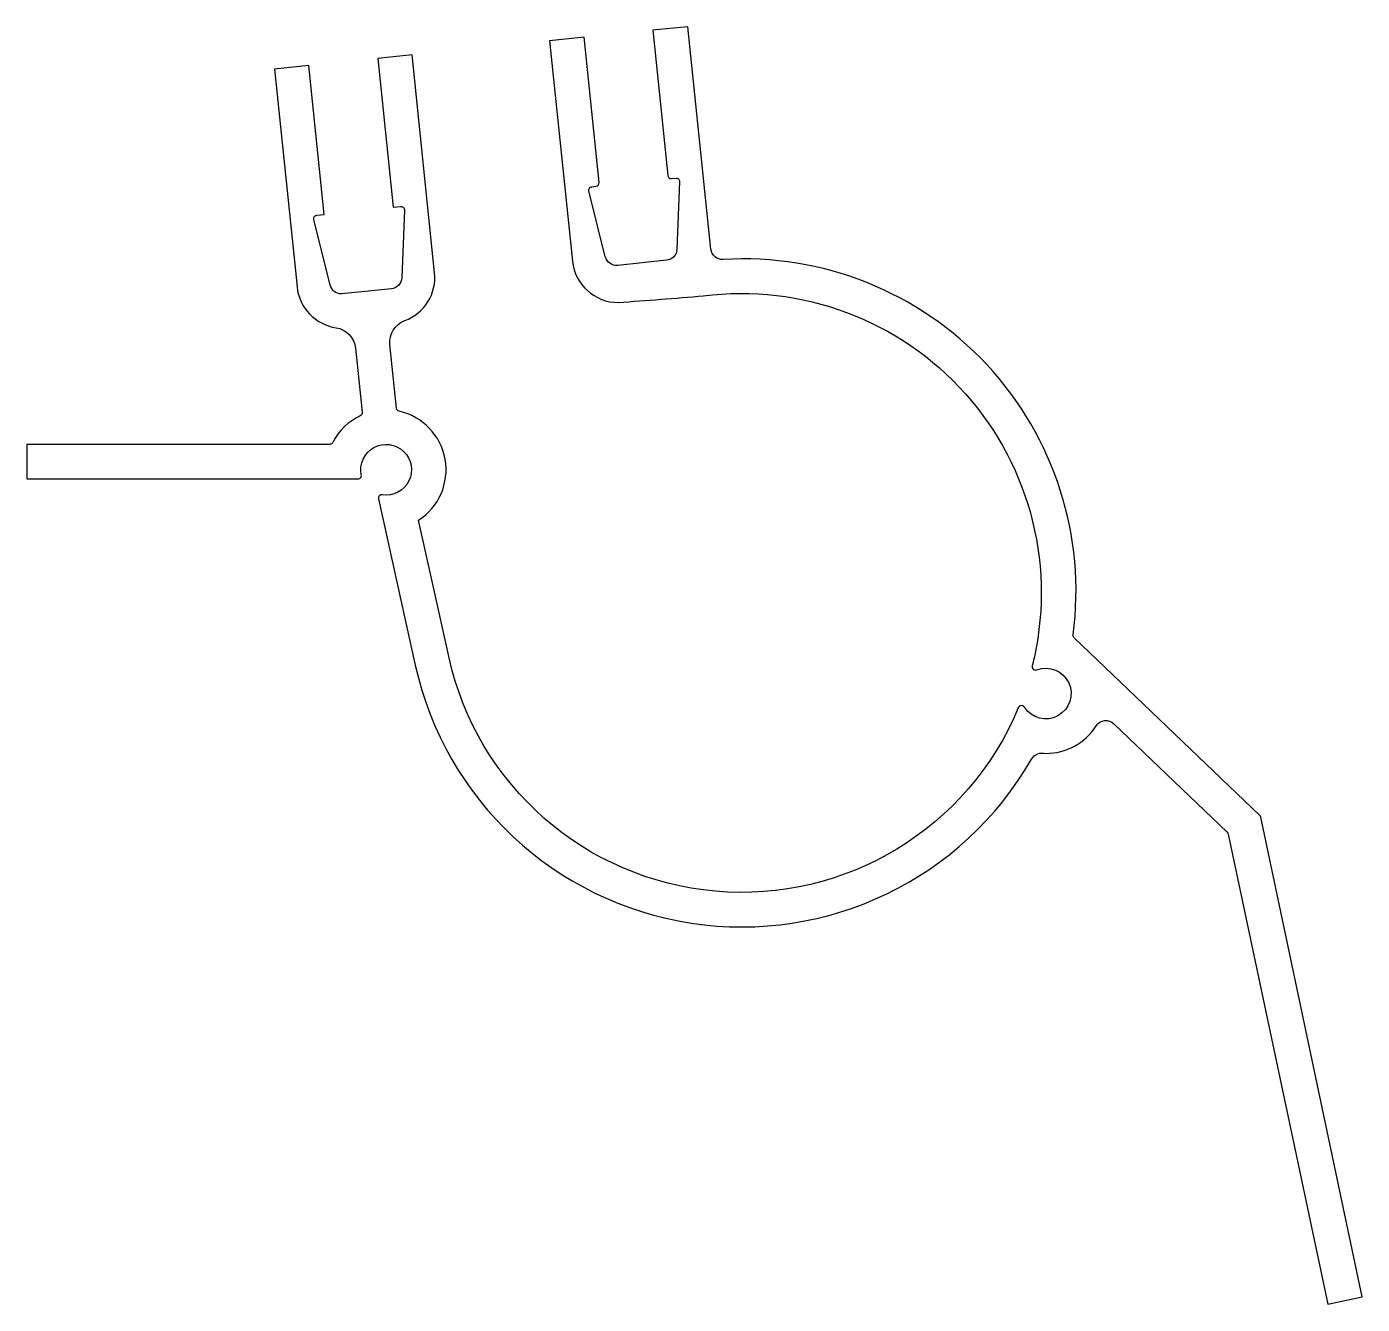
# Model space of a CAD drawing. Extents: x 18.7 to 76.7, y 228.7 to 284.2.
import ezdxf

# ---------------------------------------------------------------- set-up
doc = ezdxf.new("R2010")
doc.units = 0
doc.header["$LTSCALE"] = 15
doc.layers.get('0').update_dxf_attribs({"linetype": 'CONTINUOUS'})

msp = doc.modelspace()

# ---------------------------------------------------------------- linework, layer by layer
at = {"color": 0, "linetype": 'BYBLOCK'}
msp.add_lwpolyline([(32.159, 271.086, -0.341995), (33.005, 270.2), (33.293, 267.416, -0.316534), (33.208, 267.265, 0.164264), (32.018, 266.104, -0.28185), (31.884, 266.022), (18.738, 266.022), (18.738, 264.522), (33.109, 264.522, 0.474498), (33.256, 264.702, -3.178549), (34.169, 263.834, 0.526684), (34, 263.653), (35.599, 256.439, 0.685187), (62.334, 252.363, -0.333501), (62.951, 252.608, 0.255818), (65.142, 253.807, -0.472484), (65.909, 253.899), (70.829, 249.188, -0.150791), (70.872, 249.11), (75.187, 228.697), (76.684, 229.014), (72.282, 249.837, 0.150791), (72.239, 249.914), (64.185, 257.626, -0.237578), (64.14, 257.754, 0.471895), (48.955, 274.048, -0.402241), (48.427, 274.496), (47.428, 284.153), (45.902, 284.006), (46.555, 277.699, 0.414207), (46.72, 277.565), (46.896, 277.583, -0.456297), (47.061, 277.428), (46.948, 274.492, -0.373352), (46.5, 274.014), (44.379, 273.795, -0.373364), (43.842, 274.171), (43.131, 277.022, -0.456285), (43.261, 277.207), (43.437, 277.225, 0.414201), (43.571, 277.39), (42.918, 283.697), (41.427, 283.543), (42.416, 273.975, 0.384334), (44.406, 272.181, 0.001651), (48.094, 272.469, -0.528456), (62.365, 256.415, 0.605151), (62.563, 256.238, -2.094659), (62.026, 254.614, 0.605151), (61.761, 254.59, -0.732925), (37.063, 256.764), (36.402, 259.749), (35.74, 262.735, 0.666217), (34.899, 267.459, -0.322655), (34.783, 267.59), (34.497, 270.355, -0.341999), (35.143, 271.395, 0.341999), (36.436, 273.476), (35.458, 282.925), (33.966, 282.771), (34.634, 276.315), (34.959, 276.348, -0.456298), (35.125, 276.193), (35.012, 273.257, -0.373339), (34.564, 272.779), (32.391, 272.557, -0.344257), (31.906, 272.936), (31.195, 275.787, -0.456297), (31.325, 275.972), (31.65, 276.006), (30.982, 282.462), (29.49, 282.308), (30.468, 272.858, 0.342005), (32.159, 271.086)], format="xyb", dxfattribs=at)

doc.saveas('drawing.dxf')
